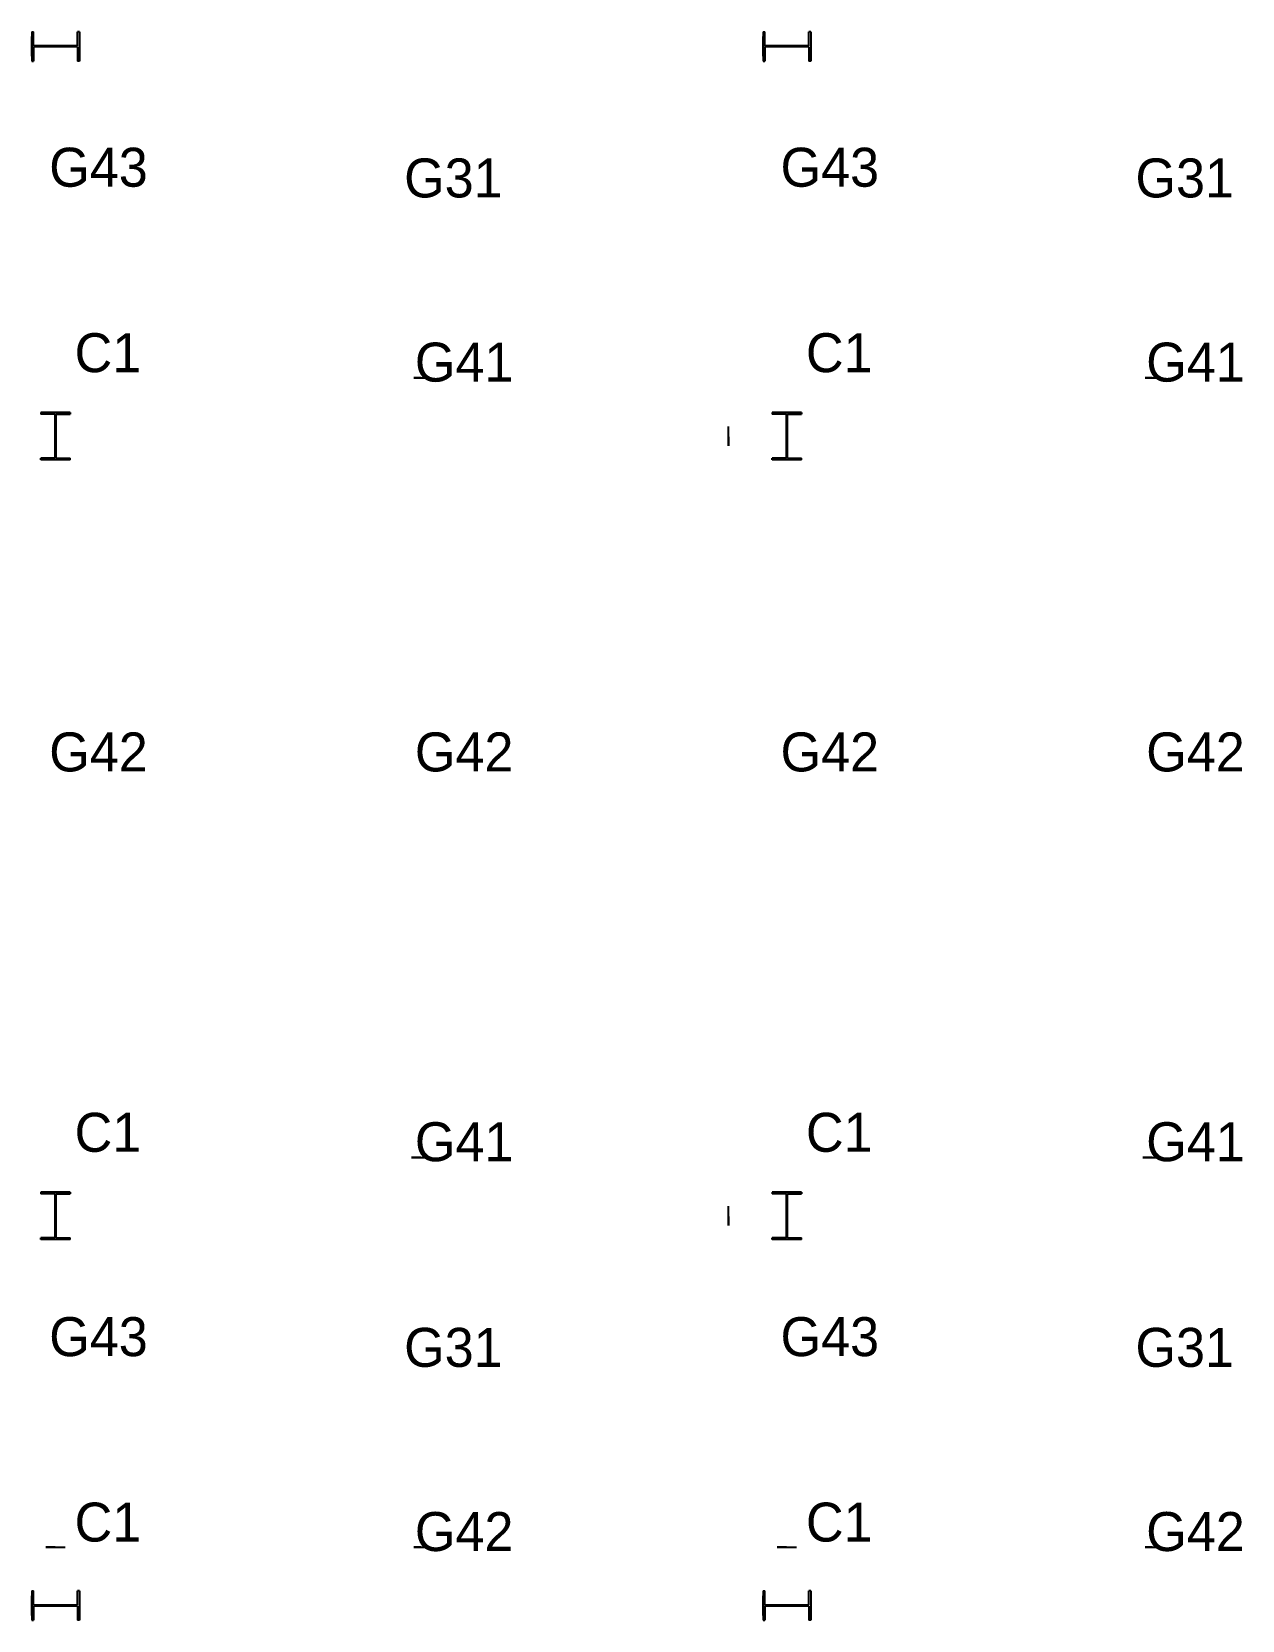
# Model space of a CAD drawing. Extents: x 0 to 468522, y -150 to 33063.
# Drawn here: x 312256 to 324669, y -150 to 16150 of the extents above; entities that cross this region are included whole.
import ezdxf
from ezdxf.enums import TextEntityAlignment as Align

# ---------------------------------------------------------------- set-up
doc = ezdxf.new("R2010")
doc.units = 0

msp = doc.modelspace()

# ---------------------------------------------------------------- linework, layer by layer
at = {"layer": 'C1'}
for p, q in [((312256, 16150, 6460), (312256, 15850, 6460)), ((312256, 16150, 6460), (312274, 16150, 6460)), ((312256, 16150, 3330), (312256, 15850, 3330)), ((312256, 16150, 3330), (312274, 16150, 3330)), ((312274, 16005.5, 6460), (312274, 16150, 6460)), ((312274, 16005.5, 3330), (312274, 16150, 3330)), ((312726, 16005.5, 6460), (312726, 16150, 6460)), ((312744, 16150, 6460), (312726, 16150, 6460)), ((312726, 16005.5, 3330), (312726, 16150, 3330)), ((312744, 16150, 3330), (312726, 16150, 3330)), ((312744, 16150, 6460), (312744, 15850, 6460)), ((312744, 16150, 3330), (312744, 15850, 3330)), ((319756, 16150, 6460), (319756, 15850, 6460)), ((319756, 16150, 6460), (319774, 16150, 6460)), ((319756, 16150, 3330), (319756, 15850, 3330)), ((319756, 16150, 3330), (319774, 16150, 3330)), ((319774, 16005.5, 6460), (319774, 16150, 6460)), ((319774, 16005.5, 3330), (319774, 16150, 3330)), ((320226, 16005.5, 6460), (320226, 16150, 6460)), ((320244, 16150, 6460), (320226, 16150, 6460)), ((320226, 16005.5, 3330), (320226, 16150, 3330)), ((320244, 16150, 3330), (320226, 16150, 3330)), ((320244, 16150, 6460), (320244, 15850, 6460)), ((320244, 16150, 3330), (320244, 15850, 3330)), ((312726, 16005.5, 6460), (312274, 16005.5, 6460)), ((312274, 16005.5, 6460), (312274, 16005.5, 6460)), ((312274, 16005.5, 6460), (312274, 16005.5, 6460)), ((312274, 16005.5, 6460), (312274, 16005.5, 6460)), ((312726, 16005.5, 3330), (312274, 16005.5, 3330)), ((312274, 16005.5, 3330), (312274, 16005.5, 3330)), ((312274, 16005.5, 3330), (312274, 16005.5, 3330)), ((312274, 16005.5, 3330), (312274, 16005.5, 3330)), ((312726, 15994.5, 6460), (312274, 15994.5, 6460)), ((312274, 15994.5, 6460), (312274, 15994.5, 6460)), ((312274, 15994.5, 6460), (312274, 15994.5, 6460)), ((312274, 15994.5, 6460), (312274, 15994.5, 6460)), ((312274, 15994.5, 6460), (312274, 15850, 6460)), ((312726, 15994.5, 3330), (312274, 15994.5, 3330)), ((312274, 15994.5, 3330), (312274, 15994.5, 3330)), ((312274, 15994.5, 3330), (312274, 15994.5, 3330)), ((312274, 15994.5, 3330), (312274, 15994.5, 3330)), ((312274, 15994.5, 3330), (312274, 15850, 3330)), ((312726, 16005.5, 6460), (312726, 16005.5, 6460)), ((312726, 16005.5, 6460), (312726, 16005.5, 6460)), ((312726, 16005.5, 6460), (312726, 16005.5, 6460)), ((312726, 16005.5, 3330), (312726, 16005.5, 3330)), ((312726, 16005.5, 3330), (312726, 16005.5, 3330)), ((312726, 16005.5, 3330), (312726, 16005.5, 3330)), ((312726, 15994.5, 6460), (312726, 15994.5, 6460)), ((312726, 15994.5, 6460), (312726, 15994.5, 6460)), ((312726, 15994.5, 6460), (312726, 15994.5, 6460)), ((312726, 15994.5, 6460), (312726, 15850, 6460)), ((312726, 15994.5, 3330), (312726, 15994.5, 3330)), ((312726, 15994.5, 3330), (312726, 15994.5, 3330)), ((312726, 15994.5, 3330), (312726, 15994.5, 3330)), ((312726, 15994.5, 3330), (312726, 15850, 3330)), ((320226, 16005.5, 6460), (319774, 16005.5, 6460)), ((319774, 16005.5, 6460), (319774, 16005.5, 6460)), ((319774, 16005.5, 6460), (319774, 16005.5, 6460)), ((319774, 16005.5, 6460), (319774, 16005.5, 6460)), ((320226, 16005.5, 3330), (319774, 16005.5, 3330)), ((319774, 16005.5, 3330), (319774, 16005.5, 3330)), ((319774, 16005.5, 3330), (319774, 16005.5, 3330)), ((319774, 16005.5, 3330), (319774, 16005.5, 3330)), ((320226, 15994.5, 6460), (319774, 15994.5, 6460)), ((319774, 15994.5, 6460), (319774, 15994.5, 6460)), ((319774, 15994.5, 6460), (319774, 15994.5, 6460)), ((319774, 15994.5, 6460), (319774, 15994.5, 6460)), ((319774, 15994.5, 6460), (319774, 15850, 6460)), ((320226, 15994.5, 3330), (319774, 15994.5, 3330)), ((319774, 15994.5, 3330), (319774, 15994.5, 3330)), ((319774, 15994.5, 3330), (319774, 15994.5, 3330)), ((319774, 15994.5, 3330), (319774, 15994.5, 3330)), ((319774, 15994.5, 3330), (319774, 15850, 3330)), ((320226, 16005.5, 6460), (320226, 16005.5, 6460)), ((320226, 16005.5, 6460), (320226, 16005.5, 6460)), ((320226, 16005.5, 6460), (320226, 16005.5, 6460)), ((320226, 16005.5, 3330), (320226, 16005.5, 3330)), ((320226, 16005.5, 3330), (320226, 16005.5, 3330)), ((320226, 16005.5, 3330), (320226, 16005.5, 3330)), ((320226, 15994.5, 6460), (320226, 15994.5, 6460)), ((320226, 15994.5, 6460), (320226, 15994.5, 6460)), ((320226, 15994.5, 6460), (320226, 15994.5, 6460)), ((320226, 15994.5, 6460), (320226, 15850, 6460)), ((320226, 15994.5, 3330), (320226, 15994.5, 3330)), ((320226, 15994.5, 3330), (320226, 15994.5, 3330)), ((320226, 15994.5, 3330), (320226, 15994.5, 3330)), ((320226, 15994.5, 3330), (320226, 15850, 3330)), ((312256, 15850, 6460), (312274, 15850, 6460)), ((312256, 15850, 3330), (312274, 15850, 3330)), ((312744, 15850, 6460), (312726, 15850, 6460)), ((312744, 15850, 3330), (312726, 15850, 3330)), ((319756, 15850, 6460), (319774, 15850, 6460)), ((319756, 15850, 3330), (319774, 15850, 3330)), ((320244, 15850, 6460), (320226, 15850, 6460)), ((320244, 15850, 3330), (320226, 15850, 3330)), ((312650, 12244, 6460), (312350, 12244, 6460)), ((312350, 12244, 6460), (312350, 12226, 6460)), ((312650, 12244, 3330), (312350, 12244, 3330)), ((312350, 12244, 3330), (312350, 12226, 3330)), ((312494.5, 12226, 6460), (312350, 12226, 6460)), ((312494.5, 12226, 3330), (312350, 12226, 3330)), ((312494.5, 11774, 6460), (312494.5, 12226, 6460)), ((312494.5, 12226, 6460), (312494.5, 12226, 6460)), ((312494.5, 12226, 6460), (312494.5, 12226, 6460)), ((312494.5, 12226, 6460), (312494.5, 12226, 6460)), ((312494.5, 11774, 3330), (312494.5, 12226, 3330)), ((312494.5, 12226, 3330), (312494.5, 12226, 3330)), ((312494.5, 12226, 3330), (312494.5, 12226, 3330)), ((312494.5, 12226, 3330), (312494.5, 12226, 3330)), ((312505.5, 11774, 6460), (312505.5, 12226, 6460)), ((312505.5, 12226, 6460), (312505.5, 12226, 6460)), ((312505.5, 12226, 6460), (312505.5, 12226, 6460)), ((312505.5, 12226, 6460), (312505.5, 12226, 6460)), ((312505.5, 12226, 6460), (312650, 12226, 6460)), ((312505.5, 11774, 3330), (312505.5, 12226, 3330)), ((312505.5, 12226, 3330), (312505.5, 12226, 3330)), ((312505.5, 12226, 3330), (312505.5, 12226, 3330)), ((312505.5, 12226, 3330), (312505.5, 12226, 3330)), ((312505.5, 12226, 3330), (312650, 12226, 3330)), ((312650, 12244, 6460), (312650, 12226, 6460)), ((312650, 12244, 3330), (312650, 12226, 3330)), ((320150, 12244, 6460), (319850, 12244, 6460)), ((319850, 12244, 6460), (319850, 12226, 6460)), ((320150, 12244, 3330), (319850, 12244, 3330)), ((319850, 12244, 3330), (319850, 12226, 3330)), ((319994.5, 12226, 6460), (319850, 12226, 6460)), ((319994.5, 12226, 3330), (319850, 12226, 3330)), ((319994.5, 11774, 6460), (319994.5, 12226, 6460)), ((319994.5, 12226, 6460), (319994.5, 12226, 6460)), ((319994.5, 12226, 6460), (319994.5, 12226, 6460)), ((319994.5, 12226, 6460), (319994.5, 12226, 6460)), ((319994.5, 11774, 3330), (319994.5, 12226, 3330)), ((319994.5, 12226, 3330), (319994.5, 12226, 3330)), ((319994.5, 12226, 3330), (319994.5, 12226, 3330)), ((319994.5, 12226, 3330), (319994.5, 12226, 3330)), ((320005.5, 11774, 6460), (320005.5, 12226, 6460)), ((320005.5, 12226, 6460), (320005.5, 12226, 6460)), ((320005.5, 12226, 6460), (320005.5, 12226, 6460)), ((320005.5, 12226, 6460), (320005.5, 12226, 6460)), ((320005.5, 12226, 6460), (320150, 12226, 6460)), ((320005.5, 11774, 3330), (320005.5, 12226, 3330)), ((320005.5, 12226, 3330), (320005.5, 12226, 3330)), ((320005.5, 12226, 3330), (320005.5, 12226, 3330)), ((320005.5, 12226, 3330), (320005.5, 12226, 3330)), ((320005.5, 12226, 3330), (320150, 12226, 3330)), ((320150, 12244, 6460), (320150, 12226, 6460)), ((320150, 12244, 3330), (320150, 12226, 3330)), ((312494.5, 11774, 6460), (312350, 11774, 6460)), ((312350, 11756, 6460), (312350, 11774, 6460)), ((312494.5, 11774, 3330), (312350, 11774, 3330)), ((312350, 11756, 3330), (312350, 11774, 3330)), ((312650, 11756, 6460), (312350, 11756, 6460)), ((312650, 11756, 3330), (312350, 11756, 3330)), ((312494.5, 11774, 6460), (312494.5, 11774, 6460)), ((312494.5, 11774, 6460), (312494.5, 11774, 6460)), ((312494.5, 11774, 6460), (312494.5, 11774, 6460)), ((312494.5, 11774, 3330), (312494.5, 11774, 3330)), ((312494.5, 11774, 3330), (312494.5, 11774, 3330)), ((312494.5, 11774, 3330), (312494.5, 11774, 3330)), ((312505.5, 11774, 6460), (312505.5, 11774, 6460)), ((312505.5, 11774, 6460), (312505.5, 11774, 6460)), ((312505.5, 11774, 6460), (312505.5, 11774, 6460)), ((312505.5, 11774, 6460), (312650, 11774, 6460)), ((312505.5, 11774, 3330), (312505.5, 11774, 3330)), ((312505.5, 11774, 3330), (312505.5, 11774, 3330)), ((312505.5, 11774, 3330), (312505.5, 11774, 3330)), ((312505.5, 11774, 3330), (312650, 11774, 3330)), ((312650, 11756, 6460), (312650, 11774, 6460)), ((312650, 11756, 3330), (312650, 11774, 3330)), ((319994.5, 11774, 6460), (319850, 11774, 6460)), ((319850, 11756, 6460), (319850, 11774, 6460)), ((319994.5, 11774, 3330), (319850, 11774, 3330)), ((319850, 11756, 3330), (319850, 11774, 3330)), ((320150, 11756, 6460), (319850, 11756, 6460)), ((320150, 11756, 3330), (319850, 11756, 3330)), ((319994.5, 11774, 6460), (319994.5, 11774, 6460)), ((319994.5, 11774, 6460), (319994.5, 11774, 6460)), ((319994.5, 11774, 6460), (319994.5, 11774, 6460)), ((319994.5, 11774, 3330), (319994.5, 11774, 3330)), ((319994.5, 11774, 3330), (319994.5, 11774, 3330)), ((319994.5, 11774, 3330), (319994.5, 11774, 3330)), ((320005.5, 11774, 6460), (320005.5, 11774, 6460)), ((320005.5, 11774, 6460), (320005.5, 11774, 6460)), ((320005.5, 11774, 6460), (320005.5, 11774, 6460)), ((320005.5, 11774, 6460), (320150, 11774, 6460)), ((320005.5, 11774, 3330), (320005.5, 11774, 3330)), ((320005.5, 11774, 3330), (320005.5, 11774, 3330)), ((320005.5, 11774, 3330), (320005.5, 11774, 3330)), ((320005.5, 11774, 3330), (320150, 11774, 3330)), ((320150, 11756, 6460), (320150, 11774, 6460)), ((320150, 11756, 3330), (320150, 11774, 3330)), ((312650, 4244, 6460), (312350, 4244, 6460)), ((312350, 4244, 6460), (312350, 4226, 6460)), ((312650, 4244, 3330), (312350, 4244, 3330)), ((312350, 4244, 3330), (312350, 4226, 3330)), ((312650, 4244, 6460), (312650, 4226, 6460)), ((312650, 4244, 3330), (312650, 4226, 3330)), ((320150, 4244, 6460), (319850, 4244, 6460)), ((319850, 4244, 6460), (319850, 4226, 6460)), ((320150, 4244, 3330), (319850, 4244, 3330)), ((319850, 4244, 3330), (319850, 4226, 3330)), ((320150, 4244, 6460), (320150, 4226, 6460)), ((320150, 4244, 3330), (320150, 4226, 3330)), ((312494.5, 4226, 6460), (312350, 4226, 6460)), ((312494.5, 4226, 3330), (312350, 4226, 3330)), ((312494.5, 3774, 6460), (312494.5, 4226, 6460)), ((312494.5, 4226, 6460), (312494.5, 4226, 6460)), ((312494.5, 4226, 6460), (312494.5, 4226, 6460)), ((312494.5, 4226, 6460), (312494.5, 4226, 6460)), ((312494.5, 3774, 3330), (312494.5, 4226, 3330)), ((312494.5, 4226, 3330), (312494.5, 4226, 3330)), ((312494.5, 4226, 3330), (312494.5, 4226, 3330)), ((312494.5, 4226, 3330), (312494.5, 4226, 3330)), ((312505.5, 3774, 6460), (312505.5, 4226, 6460)), ((312505.5, 4226, 6460), (312505.5, 4226, 6460)), ((312505.5, 4226, 6460), (312505.5, 4226, 6460)), ((312505.5, 4226, 6460), (312505.5, 4226, 6460)), ((312505.5, 4226, 6460), (312650, 4226, 6460)), ((312505.5, 3774, 3330), (312505.5, 4226, 3330)), ((312505.5, 4226, 3330), (312505.5, 4226, 3330)), ((312505.5, 4226, 3330), (312505.5, 4226, 3330)), ((312505.5, 4226, 3330), (312505.5, 4226, 3330)), ((312505.5, 4226, 3330), (312650, 4226, 3330)), ((319994.5, 4226, 6460), (319850, 4226, 6460)), ((319994.5, 4226, 3330), (319850, 4226, 3330)), ((319994.5, 3774, 6460), (319994.5, 4226, 6460)), ((319994.5, 4226, 6460), (319994.5, 4226, 6460)), ((319994.5, 4226, 6460), (319994.5, 4226, 6460)), ((319994.5, 4226, 6460), (319994.5, 4226, 6460)), ((319994.5, 3774, 3330), (319994.5, 4226, 3330)), ((319994.5, 4226, 3330), (319994.5, 4226, 3330)), ((319994.5, 4226, 3330), (319994.5, 4226, 3330)), ((319994.5, 4226, 3330), (319994.5, 4226, 3330)), ((320005.5, 3774, 6460), (320005.5, 4226, 6460)), ((320005.5, 4226, 6460), (320005.5, 4226, 6460)), ((320005.5, 4226, 6460), (320005.5, 4226, 6460)), ((320005.5, 4226, 6460), (320005.5, 4226, 6460)), ((320005.5, 4226, 6460), (320150, 4226, 6460)), ((320005.5, 3774, 3330), (320005.5, 4226, 3330)), ((320005.5, 4226, 3330), (320005.5, 4226, 3330)), ((320005.5, 4226, 3330), (320005.5, 4226, 3330)), ((320005.5, 4226, 3330), (320005.5, 4226, 3330)), ((320005.5, 4226, 3330), (320150, 4226, 3330)), ((312494.5, 3774, 6460), (312350, 3774, 6460)), ((312350, 3756, 6460), (312350, 3774, 6460)), ((312494.5, 3774, 3330), (312350, 3774, 3330)), ((312350, 3756, 3330), (312350, 3774, 3330)), ((312650, 3756, 6460), (312350, 3756, 6460)), ((312650, 3756, 3330), (312350, 3756, 3330)), ((312494.5, 3774, 6460), (312494.5, 3774, 6460)), ((312494.5, 3774, 6460), (312494.5, 3774, 6460)), ((312494.5, 3774, 6460), (312494.5, 3774, 6460)), ((312494.5, 3774, 3330), (312494.5, 3774, 3330)), ((312494.5, 3774, 3330), (312494.5, 3774, 3330)), ((312494.5, 3774, 3330), (312494.5, 3774, 3330)), ((312505.5, 3774, 6460), (312505.5, 3774, 6460)), ((312505.5, 3774, 6460), (312505.5, 3774, 6460)), ((312505.5, 3774, 6460), (312505.5, 3774, 6460)), ((312505.5, 3774, 6460), (312650, 3774, 6460)), ((312505.5, 3774, 3330), (312505.5, 3774, 3330)), ((312505.5, 3774, 3330), (312505.5, 3774, 3330)), ((312505.5, 3774, 3330), (312505.5, 3774, 3330)), ((312505.5, 3774, 3330), (312650, 3774, 3330)), ((312650, 3756, 6460), (312650, 3774, 6460)), ((312650, 3756, 3330), (312650, 3774, 3330)), ((319994.5, 3774, 6460), (319850, 3774, 6460)), ((319850, 3756, 6460), (319850, 3774, 6460)), ((319994.5, 3774, 3330), (319850, 3774, 3330)), ((319850, 3756, 3330), (319850, 3774, 3330)), ((320150, 3756, 6460), (319850, 3756, 6460)), ((320150, 3756, 3330), (319850, 3756, 3330)), ((319994.5, 3774, 6460), (319994.5, 3774, 6460)), ((319994.5, 3774, 6460), (319994.5, 3774, 6460)), ((319994.5, 3774, 6460), (319994.5, 3774, 6460)), ((319994.5, 3774, 3330), (319994.5, 3774, 3330)), ((319994.5, 3774, 3330), (319994.5, 3774, 3330)), ((319994.5, 3774, 3330), (319994.5, 3774, 3330)), ((320005.5, 3774, 6460), (320005.5, 3774, 6460)), ((320005.5, 3774, 6460), (320005.5, 3774, 6460)), ((320005.5, 3774, 6460), (320005.5, 3774, 6460)), ((320005.5, 3774, 6460), (320150, 3774, 6460)), ((320005.5, 3774, 3330), (320005.5, 3774, 3330)), ((320005.5, 3774, 3330), (320005.5, 3774, 3330)), ((320005.5, 3774, 3330), (320005.5, 3774, 3330)), ((320005.5, 3774, 3330), (320150, 3774, 3330)), ((320150, 3756, 6460), (320150, 3774, 6460)), ((320150, 3756, 3330), (320150, 3774, 3330)), ((312256, 150, 6460), (312256, -150, 6460)), ((312256, 150, 6460), (312274, 150, 6460)), ((312256, 150, 3330), (312256, -150, 3330)), ((312256, 150, 3330), (312274, 150, 3330)), ((312274, 5.5, 6460), (312274, 150, 6460)), ((312274, 5.5, 3330), (312274, 150, 3330)), ((312726, 5.5, 6460), (312274, 5.5, 6460)), ((312274, 5.5, 6460), (312274, 5.5, 6460)), ((312274, 5.5, 6460), (312274, 5.5, 6460)), ((312274, 5.5, 6460), (312274, 5.5, 6460)), ((312726, 5.5, 3330), (312274, 5.5, 3330)), ((312274, 5.5, 3330), (312274, 5.5, 3330)), ((312274, 5.5, 3330), (312274, 5.5, 3330)), ((312274, 5.5, 3330), (312274, 5.5, 3330)), ((312726, 5.5, 6460), (312726, 150, 6460)), ((312744, 150, 6460), (312726, 150, 6460)), ((312726, 5.5, 3330), (312726, 150, 3330)), ((312744, 150, 3330), (312726, 150, 3330)), ((312726, 5.5, 6460), (312726, 5.5, 6460)), ((312726, 5.5, 6460), (312726, 5.5, 6460)), ((312726, 5.5, 6460), (312726, 5.5, 6460)), ((312726, 5.5, 3330), (312726, 5.5, 3330)), ((312726, 5.5, 3330), (312726, 5.5, 3330)), ((312726, 5.5, 3330), (312726, 5.5, 3330)), ((312744, 150, 6460), (312744, -150, 6460)), ((312744, 150, 3330), (312744, -150, 3330)), ((319756, 150, 6460), (319756, -150, 6460)), ((319756, 150, 6460), (319774, 150, 6460)), ((319756, 150, 3330), (319756, -150, 3330)), ((319756, 150, 3330), (319774, 150, 3330)), ((319774, 5.5, 6460), (319774, 150, 6460)), ((319774, 5.5, 3330), (319774, 150, 3330)), ((320226, 5.5, 6460), (319774, 5.5, 6460)), ((319774, 5.5, 6460), (319774, 5.5, 6460)), ((319774, 5.5, 6460), (319774, 5.5, 6460)), ((319774, 5.5, 6460), (319774, 5.5, 6460)), ((320226, 5.5, 3330), (319774, 5.5, 3330)), ((319774, 5.5, 3330), (319774, 5.5, 3330)), ((319774, 5.5, 3330), (319774, 5.5, 3330)), ((319774, 5.5, 3330), (319774, 5.5, 3330)), ((320226, 5.5, 6460), (320226, 150, 6460)), ((320244, 150, 6460), (320226, 150, 6460)), ((320226, 5.5, 3330), (320226, 150, 3330)), ((320244, 150, 3330), (320226, 150, 3330)), ((320226, 5.5, 6460), (320226, 5.5, 6460)), ((320226, 5.5, 6460), (320226, 5.5, 6460)), ((320226, 5.5, 6460), (320226, 5.5, 6460)), ((320226, 5.5, 3330), (320226, 5.5, 3330)), ((320226, 5.5, 3330), (320226, 5.5, 3330)), ((320226, 5.5, 3330), (320226, 5.5, 3330)), ((320244, 150, 6460), (320244, -150, 6460)), ((320244, 150, 3330), (320244, -150, 3330)), ((312256, -150, 6460), (312274, -150, 6460)), ((312256, -150, 3330), (312274, -150, 3330)), ((312726, -5.5, 6460), (312274, -5.5, 6460)), ((312274, -5.5, 6460), (312274, -5.5, 6460)), ((312274, -5.5, 6460), (312274, -5.5, 6460)), ((312274, -5.5, 6460), (312274, -5.5, 6460)), ((312274, -5.5, 6460), (312274, -150, 6460)), ((312726, -5.5, 3330), (312274, -5.5, 3330)), ((312274, -5.5, 3330), (312274, -5.5, 3330)), ((312274, -5.5, 3330), (312274, -5.5, 3330)), ((312274, -5.5, 3330), (312274, -5.5, 3330)), ((312274, -5.5, 3330), (312274, -150, 3330)), ((312726, -5.5, 6460), (312726, -5.5, 6460)), ((312726, -5.5, 6460), (312726, -5.5, 6460)), ((312726, -5.5, 6460), (312726, -5.5, 6460)), ((312726, -5.5, 6460), (312726, -150, 6460)), ((312726, -5.5, 3330), (312726, -5.5, 3330)), ((312726, -5.5, 3330), (312726, -5.5, 3330)), ((312726, -5.5, 3330), (312726, -5.5, 3330)), ((312726, -5.5, 3330), (312726, -150, 3330)), ((312744, -150, 6460), (312726, -150, 6460)), ((312744, -150, 3330), (312726, -150, 3330)), ((319756, -150, 6460), (319774, -150, 6460)), ((319756, -150, 3330), (319774, -150, 3330)), ((320226, -5.5, 6460), (319774, -5.5, 6460)), ((319774, -5.5, 6460), (319774, -5.5, 6460)), ((319774, -5.5, 6460), (319774, -5.5, 6460)), ((319774, -5.5, 6460), (319774, -5.5, 6460)), ((319774, -5.5, 6460), (319774, -150, 6460)), ((320226, -5.5, 3330), (319774, -5.5, 3330)), ((319774, -5.5, 3330), (319774, -5.5, 3330)), ((319774, -5.5, 3330), (319774, -5.5, 3330)), ((319774, -5.5, 3330), (319774, -5.5, 3330)), ((319774, -5.5, 3330), (319774, -150, 3330)), ((320226, -5.5, 6460), (320226, -5.5, 6460)), ((320226, -5.5, 6460), (320226, -5.5, 6460)), ((320226, -5.5, 6460), (320226, -5.5, 6460)), ((320226, -5.5, 6460), (320226, -150, 6460)), ((320226, -5.5, 3330), (320226, -5.5, 3330)), ((320226, -5.5, 3330), (320226, -5.5, 3330)), ((320226, -5.5, 3330), (320226, -5.5, 3330)), ((320226, -5.5, 3330), (320226, -150, 3330)), ((320244, -150, 6460), (320226, -150, 6460)), ((320244, -150, 3330), (320226, -150, 3330))]:
    msp.add_line(p, q, dxfattribs=at)
at = {"layer": 'G31', "extrusion": (0, 1, 0)}
for p, q in [((316175, 12600, 6610), (316325, 12600, 6610)), ((316175, 12600, 6310), (316325, 12600, 6310)), ((316246.75, 12600, 6601), (316175, 12600, 6601)), ((316175, 12600, 6610), (316175, 12600, 6601)), ((316246.75, 12600, 6319), (316175, 12600, 6319)), ((316175, 12600, 6310), (316175, 12600, 6319)), ((316246.75, 12600, 6319), (316246.75, 12600, 6601)), ((316246.75, 12600, 6601), (316246.75, 12600, 6601)), ((316246.75, 12600, 6319), (316246.75, 12600, 6319)), ((316246.75, 12600, 6601), (316246.75, 12600, 6601)), ((316246.75, 12600, 6319), (316246.75, 12600, 6319)), ((316246.75, 12600, 6601), (316246.75, 12600, 6601)), ((316246.75, 12600, 6319), (316246.75, 12600, 6319)), ((316253.25, 12600, 6319), (316253.25, 12600, 6601)), ((316253.25, 12600, 6319), (316253.25, 12600, 6319)), ((316253.25, 12600, 6601), (316253.25, 12600, 6601)), ((316253.25, 12600, 6319), (316253.25, 12600, 6319)), ((316253.25, 12600, 6601), (316253.25, 12600, 6601)), ((316253.25, 12600, 6319), (316253.25, 12600, 6319)), ((316253.25, 12600, 6601), (316253.25, 12600, 6601)), ((316253.25, 12600, 6601), (316325, 12600, 6601)), ((316253.25, 12600, 6319), (316325, 12600, 6319)), ((316325, 12600, 6610), (316325, 12600, 6601)), ((316325, 12600, 6310), (316325, 12600, 6319)), ((323675, 12600, 6610), (323825, 12600, 6610)), ((323675, 12600, 6310), (323825, 12600, 6310)), ((323746.75, 12600, 6601), (323675, 12600, 6601)), ((323675, 12600, 6610), (323675, 12600, 6601)), ((323746.75, 12600, 6319), (323675, 12600, 6319)), ((323675, 12600, 6310), (323675, 12600, 6319)), ((323746.75, 12600, 6319), (323746.75, 12600, 6601)), ((323746.75, 12600, 6601), (323746.75, 12600, 6601)), ((323746.75, 12600, 6319), (323746.75, 12600, 6319)), ((323746.75, 12600, 6601), (323746.75, 12600, 6601)), ((323746.75, 12600, 6319), (323746.75, 12600, 6319)), ((323746.75, 12600, 6601), (323746.75, 12600, 6601)), ((323746.75, 12600, 6319), (323746.75, 12600, 6319)), ((323753.25, 12600, 6319), (323753.25, 12600, 6601)), ((323753.25, 12600, 6319), (323753.25, 12600, 6319)), ((323753.25, 12600, 6601), (323753.25, 12600, 6601)), ((323753.25, 12600, 6319), (323753.25, 12600, 6319)), ((323753.25, 12600, 6601), (323753.25, 12600, 6601)), ((323753.25, 12600, 6319), (323753.25, 12600, 6319)), ((323753.25, 12600, 6601), (323753.25, 12600, 6601)), ((323753.25, 12600, 6601), (323825, 12600, 6601)), ((323753.25, 12600, 6319), (323825, 12600, 6319)), ((323825, 12600, 6610), (323825, 12600, 6601)), ((323825, 12600, 6310), (323825, 12600, 6319)), ((316175, 600, 6610), (316325, 600, 6610)), ((316175, 600, 6310), (316325, 600, 6310)), ((316246.75, 600, 6601), (316175, 600, 6601)), ((316175, 600, 6610), (316175, 600, 6601)), ((316246.75, 600, 6319), (316175, 600, 6319)), ((316175, 600, 6310), (316175, 600, 6319)), ((316246.75, 600, 6319), (316246.75, 600, 6601)), ((316246.75, 600, 6601), (316246.75, 600, 6601)), ((316246.75, 600, 6319), (316246.75, 600, 6319)), ((316246.75, 600, 6601), (316246.75, 600, 6601)), ((316246.75, 600, 6319), (316246.75, 600, 6319)), ((316246.75, 600, 6601), (316246.75, 600, 6601)), ((316246.75, 600, 6319), (316246.75, 600, 6319)), ((316253.25, 600, 6319), (316253.25, 600, 6601)), ((316253.25, 600, 6319), (316253.25, 600, 6319)), ((316253.25, 600, 6601), (316253.25, 600, 6601)), ((316253.25, 600, 6319), (316253.25, 600, 6319)), ((316253.25, 600, 6601), (316253.25, 600, 6601)), ((316253.25, 600, 6319), (316253.25, 600, 6319)), ((316253.25, 600, 6601), (316253.25, 600, 6601)), ((316253.25, 600, 6601), (316325, 600, 6601)), ((316253.25, 600, 6319), (316325, 600, 6319)), ((316325, 600, 6610), (316325, 600, 6601)), ((316325, 600, 6310), (316325, 600, 6319)), ((323675, 600, 6610), (323825, 600, 6610)), ((323675, 600, 6310), (323825, 600, 6310)), ((323746.75, 600, 6601), (323675, 600, 6601)), ((323675, 600, 6610), (323675, 600, 6601)), ((323746.75, 600, 6319), (323675, 600, 6319)), ((323675, 600, 6310), (323675, 600, 6319)), ((323746.75, 600, 6319), (323746.75, 600, 6601)), ((323746.75, 600, 6601), (323746.75, 600, 6601)), ((323746.75, 600, 6319), (323746.75, 600, 6319)), ((323746.75, 600, 6601), (323746.75, 600, 6601)), ((323746.75, 600, 6319), (323746.75, 600, 6319)), ((323746.75, 600, 6601), (323746.75, 600, 6601)), ((323746.75, 600, 6319), (323746.75, 600, 6319)), ((323753.25, 600, 6319), (323753.25, 600, 6601)), ((323753.25, 600, 6319), (323753.25, 600, 6319)), ((323753.25, 600, 6601), (323753.25, 600, 6601)), ((323753.25, 600, 6319), (323753.25, 600, 6319)), ((323753.25, 600, 6601), (323753.25, 600, 6601)), ((323753.25, 600, 6319), (323753.25, 600, 6319)), ((323753.25, 600, 6601), (323753.25, 600, 6601)), ((323753.25, 600, 6601), (323825, 600, 6601)), ((323753.25, 600, 6319), (323825, 600, 6319)), ((323825, 600, 6610), (323825, 600, 6601)), ((323825, 600, 6310), (323825, 600, 6319))]:
    msp.add_line(p, q, dxfattribs=at)
at = {"layer": 'G41', "extrusion": (-1, 0, 0)}
for p, q in [((312256, 15900, 6660), (312256, 16100, 6660)), ((312256, 15900, 6260), (312256, 16100, 6260)), ((312256, 16006, 6638), (312256, 16100, 6638)), ((312256, 16100, 6660), (312256, 16100, 6638)), ((312256, 16006, 6282), (312256, 16100, 6282)), ((312256, 16100, 6260), (312256, 16100, 6282)), ((312256, 16006, 6282), (312256, 16006, 6638)), ((312256, 16006, 6282), (312256, 16006, 6282)), ((312256, 16006, 6638), (312256, 16006, 6638)), ((312256, 16006, 6282), (312256, 16006, 6282)), ((312256, 16006, 6638), (312256, 16006, 6638)), ((312256, 16006, 6282), (312256, 16006, 6282)), ((312256, 16006, 6638), (312256, 16006, 6638)), ((312256, 15994, 6282), (312256, 15994, 6638)), ((312256, 15994, 6638), (312256, 15994, 6638)), ((312256, 15994, 6282), (312256, 15994, 6282)), ((312256, 15994, 6638), (312256, 15994, 6638)), ((312256, 15994, 6282), (312256, 15994, 6282)), ((312256, 15994, 6638), (312256, 15994, 6638)), ((312256, 15994, 6282), (312256, 15994, 6282)), ((312256, 15994, 6638), (312256, 15900, 6638)), ((312256, 15994, 6282), (312256, 15900, 6282)), ((312256, 15900, 6660), (312256, 15900, 6638)), ((312256, 15900, 6260), (312256, 15900, 6282)), ((319400, 11900, 6660), (319400, 12100, 6660)), ((319400, 11900, 6260), (319400, 12100, 6260)), ((319400, 12006, 6638), (319400, 12100, 6638)), ((319400, 12100, 6660), (319400, 12100, 6638)), ((319400, 12006, 6282), (319400, 12100, 6282)), ((319400, 12100, 6260), (319400, 12100, 6282)), ((319400, 12006, 6282), (319400, 12006, 6638)), ((319400, 12006, 6282), (319400, 12006, 6282)), ((319400, 12006, 6638), (319400, 12006, 6638)), ((319400, 12006, 6282), (319400, 12006, 6282)), ((319400, 12006, 6638), (319400, 12006, 6638)), ((319400, 12006, 6282), (319400, 12006, 6282)), ((319400, 12006, 6638), (319400, 12006, 6638)), ((319400, 11994, 6282), (319400, 11994, 6638)), ((319400, 11994, 6638), (319400, 11994, 6638)), ((319400, 11994, 6282), (319400, 11994, 6282)), ((319400, 11994, 6638), (319400, 11994, 6638)), ((319400, 11994, 6282), (319400, 11994, 6282)), ((319400, 11994, 6638), (319400, 11994, 6638)), ((319400, 11994, 6282), (319400, 11994, 6282)), ((319400, 11994, 6638), (319400, 11900, 6638)), ((319400, 11994, 6282), (319400, 11900, 6282)), ((319400, 11900, 6660), (319400, 11900, 6638)), ((319400, 11900, 6260), (319400, 11900, 6282)), ((319400, 3900, 6660), (319400, 4100, 6660)), ((319400, 3900, 6260), (319400, 4100, 6260)), ((319400, 4006, 6638), (319400, 4100, 6638)), ((319400, 4100, 6660), (319400, 4100, 6638)), ((319400, 4006, 6282), (319400, 4100, 6282)), ((319400, 4100, 6260), (319400, 4100, 6282)), ((319400, 4006, 6282), (319400, 4006, 6638)), ((319400, 4006, 6282), (319400, 4006, 6282)), ((319400, 4006, 6638), (319400, 4006, 6638)), ((319400, 4006, 6282), (319400, 4006, 6282)), ((319400, 4006, 6638), (319400, 4006, 6638)), ((319400, 4006, 6282), (319400, 4006, 6282)), ((319400, 4006, 6638), (319400, 4006, 6638)), ((319400, 3994, 6282), (319400, 3994, 6638)), ((319400, 3994, 6638), (319400, 3994, 6638)), ((319400, 3994, 6282), (319400, 3994, 6282)), ((319400, 3994, 6638), (319400, 3994, 6638)), ((319400, 3994, 6282), (319400, 3994, 6282)), ((319400, 3994, 6638), (319400, 3994, 6638)), ((319400, 3994, 6282), (319400, 3994, 6282)), ((319400, 3994, 6638), (319400, 3900, 6638)), ((319400, 3994, 6282), (319400, 3900, 6282)), ((319400, 3900, 6660), (319400, 3900, 6638)), ((319400, 3900, 6260), (319400, 3900, 6282))]:
    msp.add_line(p, q, dxfattribs=at)
at = {"layer": 'G42', "extrusion": (-1, 0, 0)}
for p, q in [((319756, 15900, 6660), (319756, 16100, 6660)), ((319756, 15900, 6260), (319756, 16100, 6260)), ((319756, 16004.5, 6646), (319756, 16100, 6646)), ((319756, 16100, 6660), (319756, 16100, 6646)), ((319756, 16004.5, 6274), (319756, 16100, 6274)), ((319756, 16100, 6260), (319756, 16100, 6274)), ((319756, 16004.5, 6274), (319756, 16004.5, 6646)), ((319756, 16004.5, 6274), (319756, 16004.5, 6274)), ((319756, 16004.5, 6646), (319756, 16004.5, 6646)), ((319756, 16004.5, 6274), (319756, 16004.5, 6274)), ((319756, 16004.5, 6646), (319756, 16004.5, 6646)), ((319756, 16004.5, 6274), (319756, 16004.5, 6274)), ((319756, 16004.5, 6646), (319756, 16004.5, 6646)), ((319756, 15995.5, 6274), (319756, 15995.5, 6646)), ((319756, 15995.5, 6646), (319756, 15995.5, 6646)), ((319756, 15995.5, 6274), (319756, 15995.5, 6274)), ((319756, 15995.5, 6646), (319756, 15995.5, 6646)), ((319756, 15995.5, 6274), (319756, 15995.5, 6274)), ((319756, 15995.5, 6646), (319756, 15995.5, 6646)), ((319756, 15995.5, 6274), (319756, 15995.5, 6274)), ((319756, 15995.5, 6646), (319756, 15900, 6646)), ((319756, 15995.5, 6274), (319756, 15900, 6274)), ((319756, 15900, 6660), (319756, 15900, 6646)), ((319756, 15900, 6260), (319756, 15900, 6274)), ((312256, -100, 6660), (312256, 100, 6660)), ((312256, -100, 6260), (312256, 100, 6260)), ((312256, 4.5, 6646), (312256, 100, 6646)), ((312256, 100, 6660), (312256, 100, 6646)), ((312256, 4.5, 6274), (312256, 100, 6274)), ((312256, 100, 6260), (312256, 100, 6274)), ((312256, 4.5, 6274), (312256, 4.5, 6646)), ((312256, 4.5, 6274), (312256, 4.5, 6274)), ((312256, 4.5, 6646), (312256, 4.5, 6646)), ((312256, 4.5, 6274), (312256, 4.5, 6274)), ((312256, 4.5, 6646), (312256, 4.5, 6646)), ((312256, 4.5, 6274), (312256, 4.5, 6274)), ((312256, 4.5, 6646), (312256, 4.5, 6646)), ((319756, -100, 6660), (319756, 100, 6660)), ((319756, -100, 6260), (319756, 100, 6260)), ((319756, 4.5, 6646), (319756, 100, 6646)), ((319756, 100, 6660), (319756, 100, 6646)), ((319756, 4.5, 6274), (319756, 100, 6274)), ((319756, 100, 6260), (319756, 100, 6274)), ((319756, 4.5, 6274), (319756, 4.5, 6646)), ((319756, 4.5, 6274), (319756, 4.5, 6274)), ((319756, 4.5, 6646), (319756, 4.5, 6646)), ((319756, 4.5, 6274), (319756, 4.5, 6274)), ((319756, 4.5, 6646), (319756, 4.5, 6646)), ((319756, 4.5, 6274), (319756, 4.5, 6274)), ((319756, 4.5, 6646), (319756, 4.5, 6646)), ((312256, -4.5, 6274), (312256, -4.5, 6646)), ((312256, -4.5, 6646), (312256, -4.5, 6646)), ((312256, -4.5, 6274), (312256, -4.5, 6274)), ((312256, -4.5, 6646), (312256, -4.5, 6646)), ((312256, -4.5, 6274), (312256, -4.5, 6274)), ((312256, -4.5, 6646), (312256, -4.5, 6646)), ((312256, -4.5, 6274), (312256, -4.5, 6274)), ((312256, -4.5, 6646), (312256, -100, 6646)), ((312256, -4.5, 6274), (312256, -100, 6274)), ((312256, -100, 6660), (312256, -100, 6646)), ((312256, -100, 6260), (312256, -100, 6274)), ((319756, -4.5, 6274), (319756, -4.5, 6646)), ((319756, -4.5, 6646), (319756, -4.5, 6646)), ((319756, -4.5, 6274), (319756, -4.5, 6274)), ((319756, -4.5, 6646), (319756, -4.5, 6646)), ((319756, -4.5, 6274), (319756, -4.5, 6274)), ((319756, -4.5, 6646), (319756, -4.5, 6646)), ((319756, -4.5, 6274), (319756, -4.5, 6274)), ((319756, -4.5, 6646), (319756, -100, 6646)), ((319756, -4.5, 6274), (319756, -100, 6274)), ((319756, -100, 6660), (319756, -100, 6646)), ((319756, -100, 6260), (319756, -100, 6274))]:
    msp.add_line(p, q, dxfattribs=at)
at = {"layer": 'G42', "extrusion": (0, 1, 0)}
for p, q in [((316150, 4600, 6660), (316350, 4600, 6660)), ((316150, 4600, 6260), (316350, 4600, 6260)), ((316245.5, 4600, 6646), (316150, 4600, 6646)), ((316150, 4600, 6660), (316150, 4600, 6646)), ((316245.5, 4600, 6274), (316150, 4600, 6274)), ((316150, 4600, 6260), (316150, 4600, 6274)), ((316245.5, 4600, 6274), (316245.5, 4600, 6646)), ((316245.5, 4600, 6646), (316245.5, 4600, 6646)), ((316245.5, 4600, 6274), (316245.5, 4600, 6274)), ((316245.5, 4600, 6646), (316245.5, 4600, 6646)), ((316245.5, 4600, 6274), (316245.5, 4600, 6274)), ((316245.5, 4600, 6646), (316245.5, 4600, 6646)), ((316245.5, 4600, 6274), (316245.5, 4600, 6274)), ((316254.5, 4600, 6274), (316254.5, 4600, 6646)), ((316254.5, 4600, 6274), (316254.5, 4600, 6274)), ((316254.5, 4600, 6646), (316254.5, 4600, 6646)), ((316254.5, 4600, 6274), (316254.5, 4600, 6274)), ((316254.5, 4600, 6646), (316254.5, 4600, 6646)), ((316254.5, 4600, 6274), (316254.5, 4600, 6274)), ((316254.5, 4600, 6646), (316254.5, 4600, 6646)), ((316254.5, 4600, 6646), (316350, 4600, 6646)), ((316254.5, 4600, 6274), (316350, 4600, 6274)), ((316350, 4600, 6660), (316350, 4600, 6646)), ((316350, 4600, 6260), (316350, 4600, 6274)), ((323650, 4600, 6660), (323850, 4600, 6660)), ((323650, 4600, 6260), (323850, 4600, 6260)), ((323745.5, 4600, 6646), (323650, 4600, 6646)), ((323650, 4600, 6660), (323650, 4600, 6646)), ((323745.5, 4600, 6274), (323650, 4600, 6274)), ((323650, 4600, 6260), (323650, 4600, 6274)), ((323745.5, 4600, 6274), (323745.5, 4600, 6646)), ((323745.5, 4600, 6646), (323745.5, 4600, 6646)), ((323745.5, 4600, 6274), (323745.5, 4600, 6274)), ((323745.5, 4600, 6646), (323745.5, 4600, 6646)), ((323745.5, 4600, 6274), (323745.5, 4600, 6274)), ((323745.5, 4600, 6646), (323745.5, 4600, 6646)), ((323745.5, 4600, 6274), (323745.5, 4600, 6274)), ((323754.5, 4600, 6274), (323754.5, 4600, 6646)), ((323754.5, 4600, 6274), (323754.5, 4600, 6274)), ((323754.5, 4600, 6646), (323754.5, 4600, 6646)), ((323754.5, 4600, 6274), (323754.5, 4600, 6274)), ((323754.5, 4600, 6646), (323754.5, 4600, 6646)), ((323754.5, 4600, 6274), (323754.5, 4600, 6274)), ((323754.5, 4600, 6646), (323754.5, 4600, 6646)), ((323754.5, 4600, 6646), (323850, 4600, 6646)), ((323754.5, 4600, 6274), (323850, 4600, 6274)), ((323850, 4600, 6660), (323850, 4600, 6646)), ((323850, 4600, 6260), (323850, 4600, 6274)), ((312400, 4244, 6660), (312600, 4244, 6660)), ((312400, 4244, 6260), (312600, 4244, 6260)), ((312495.5, 4244, 6646), (312400, 4244, 6646)), ((312400, 4244, 6660), (312400, 4244, 6646)), ((312495.5, 4244, 6274), (312400, 4244, 6274)), ((312400, 4244, 6260), (312400, 4244, 6274)), ((312495.5, 4244, 6274), (312495.5, 4244, 6646)), ((312495.5, 4244, 6646), (312495.5, 4244, 6646)), ((312495.5, 4244, 6274), (312495.5, 4244, 6274)), ((312495.5, 4244, 6646), (312495.5, 4244, 6646)), ((312495.5, 4244, 6274), (312495.5, 4244, 6274)), ((312495.5, 4244, 6646), (312495.5, 4244, 6646)), ((312495.5, 4244, 6274), (312495.5, 4244, 6274)), ((312504.5, 4244, 6274), (312504.5, 4244, 6646)), ((312504.5, 4244, 6274), (312504.5, 4244, 6274)), ((312504.5, 4244, 6646), (312504.5, 4244, 6646)), ((312504.5, 4244, 6274), (312504.5, 4244, 6274)), ((312504.5, 4244, 6646), (312504.5, 4244, 6646)), ((312504.5, 4244, 6274), (312504.5, 4244, 6274)), ((312504.5, 4244, 6646), (312504.5, 4244, 6646)), ((312504.5, 4244, 6646), (312600, 4244, 6646)), ((312504.5, 4244, 6274), (312600, 4244, 6274)), ((312600, 4244, 6660), (312600, 4244, 6646)), ((312600, 4244, 6260), (312600, 4244, 6274)), ((319900, 4244, 6660), (320100, 4244, 6660)), ((319900, 4244, 6260), (320100, 4244, 6260)), ((319995.5, 4244, 6646), (319900, 4244, 6646)), ((319900, 4244, 6660), (319900, 4244, 6646)), ((319995.5, 4244, 6274), (319900, 4244, 6274)), ((319900, 4244, 6260), (319900, 4244, 6274)), ((319995.5, 4244, 6274), (319995.5, 4244, 6646)), ((319995.5, 4244, 6646), (319995.5, 4244, 6646)), ((319995.5, 4244, 6274), (319995.5, 4244, 6274)), ((319995.5, 4244, 6646), (319995.5, 4244, 6646)), ((319995.5, 4244, 6274), (319995.5, 4244, 6274)), ((319995.5, 4244, 6646), (319995.5, 4244, 6646)), ((319995.5, 4244, 6274), (319995.5, 4244, 6274)), ((320004.5, 4244, 6274), (320004.5, 4244, 6646)), ((320004.5, 4244, 6274), (320004.5, 4244, 6274)), ((320004.5, 4244, 6646), (320004.5, 4244, 6646)), ((320004.5, 4244, 6274), (320004.5, 4244, 6274)), ((320004.5, 4244, 6646), (320004.5, 4244, 6646)), ((320004.5, 4244, 6274), (320004.5, 4244, 6274)), ((320004.5, 4244, 6646), (320004.5, 4244, 6646)), ((320004.5, 4244, 6646), (320100, 4244, 6646)), ((320004.5, 4244, 6274), (320100, 4244, 6274)), ((320100, 4244, 6660), (320100, 4244, 6646)), ((320100, 4244, 6260), (320100, 4244, 6274))]:
    msp.add_line(p, q, dxfattribs=at)
at = {"layer": 'G43', "extrusion": (0, 1, 0)}
for p, q in [((312400, 12244, 6660), (312600, 12244, 6660)), ((312400, 12244, 6260), (312600, 12244, 6260)), ((312496, 12244, 6647), (312400, 12244, 6647)), ((312400, 12244, 6660), (312400, 12244, 6647)), ((312496, 12244, 6273), (312400, 12244, 6273)), ((312400, 12244, 6260), (312400, 12244, 6273)), ((312496, 12244, 6273), (312496, 12244, 6647)), ((312496, 12244, 6647), (312496, 12244, 6647)), ((312496, 12244, 6273), (312496, 12244, 6273)), ((312496, 12244, 6647), (312496, 12244, 6647)), ((312496, 12244, 6273), (312496, 12244, 6273)), ((312496, 12244, 6647), (312496, 12244, 6647)), ((312496, 12244, 6273), (312496, 12244, 6273)), ((312504, 12244, 6273), (312504, 12244, 6647)), ((312504, 12244, 6273), (312504, 12244, 6273)), ((312504, 12244, 6647), (312504, 12244, 6647)), ((312504, 12244, 6273), (312504, 12244, 6273)), ((312504, 12244, 6647), (312504, 12244, 6647)), ((312504, 12244, 6273), (312504, 12244, 6273)), ((312504, 12244, 6647), (312504, 12244, 6647)), ((312504, 12244, 6647), (312600, 12244, 6647)), ((312504, 12244, 6273), (312600, 12244, 6273)), ((312600, 12244, 6660), (312600, 12244, 6647)), ((312600, 12244, 6260), (312600, 12244, 6273)), ((319900, 12244, 6660), (320100, 12244, 6660)), ((319900, 12244, 6260), (320100, 12244, 6260)), ((319996, 12244, 6647), (319900, 12244, 6647)), ((319900, 12244, 6660), (319900, 12244, 6647)), ((319996, 12244, 6273), (319900, 12244, 6273)), ((319900, 12244, 6260), (319900, 12244, 6273)), ((319996, 12244, 6273), (319996, 12244, 6647)), ((319996, 12244, 6647), (319996, 12244, 6647)), ((319996, 12244, 6273), (319996, 12244, 6273)), ((319996, 12244, 6647), (319996, 12244, 6647)), ((319996, 12244, 6273), (319996, 12244, 6273)), ((319996, 12244, 6647), (319996, 12244, 6647)), ((319996, 12244, 6273), (319996, 12244, 6273)), ((320004, 12244, 6273), (320004, 12244, 6647)), ((320004, 12244, 6273), (320004, 12244, 6273)), ((320004, 12244, 6647), (320004, 12244, 6647)), ((320004, 12244, 6273), (320004, 12244, 6273)), ((320004, 12244, 6647), (320004, 12244, 6647)), ((320004, 12244, 6273), (320004, 12244, 6273)), ((320004, 12244, 6647), (320004, 12244, 6647)), ((320004, 12244, 6647), (320100, 12244, 6647)), ((320004, 12244, 6273), (320100, 12244, 6273)), ((320100, 12244, 6660), (320100, 12244, 6647)), ((320100, 12244, 6260), (320100, 12244, 6273)), ((312400, 600, 6660), (312600, 600, 6660)), ((312400, 600, 6260), (312600, 600, 6260)), ((312496, 600, 6647), (312400, 600, 6647)), ((312400, 600, 6660), (312400, 600, 6647)), ((312496, 600, 6273), (312400, 600, 6273)), ((312400, 600, 6260), (312400, 600, 6273)), ((312496, 600, 6273), (312496, 600, 6647)), ((312496, 600, 6647), (312496, 600, 6647)), ((312496, 600, 6273), (312496, 600, 6273)), ((312496, 600, 6647), (312496, 600, 6647)), ((312496, 600, 6273), (312496, 600, 6273)), ((312496, 600, 6647), (312496, 600, 6647)), ((312496, 600, 6273), (312496, 600, 6273)), ((312504, 600, 6273), (312504, 600, 6647)), ((312504, 600, 6273), (312504, 600, 6273)), ((312504, 600, 6647), (312504, 600, 6647)), ((312504, 600, 6273), (312504, 600, 6273)), ((312504, 600, 6647), (312504, 600, 6647)), ((312504, 600, 6273), (312504, 600, 6273)), ((312504, 600, 6647), (312504, 600, 6647)), ((312504, 600, 6647), (312600, 600, 6647)), ((312504, 600, 6273), (312600, 600, 6273)), ((312600, 600, 6660), (312600, 600, 6647)), ((312600, 600, 6260), (312600, 600, 6273)), ((319900, 600, 6660), (320100, 600, 6660)), ((319900, 600, 6260), (320100, 600, 6260)), ((319996, 600, 6647), (319900, 600, 6647)), ((319900, 600, 6660), (319900, 600, 6647)), ((319996, 600, 6273), (319900, 600, 6273)), ((319900, 600, 6260), (319900, 600, 6273)), ((319996, 600, 6273), (319996, 600, 6647)), ((319996, 600, 6647), (319996, 600, 6647)), ((319996, 600, 6273), (319996, 600, 6273)), ((319996, 600, 6647), (319996, 600, 6647)), ((319996, 600, 6273), (319996, 600, 6273)), ((319996, 600, 6647), (319996, 600, 6647)), ((319996, 600, 6273), (319996, 600, 6273)), ((320004, 600, 6273), (320004, 600, 6647)), ((320004, 600, 6273), (320004, 600, 6273)), ((320004, 600, 6647), (320004, 600, 6647)), ((320004, 600, 6273), (320004, 600, 6273)), ((320004, 600, 6647), (320004, 600, 6647)), ((320004, 600, 6273), (320004, 600, 6273)), ((320004, 600, 6647), (320004, 600, 6647)), ((320004, 600, 6647), (320100, 600, 6647)), ((320004, 600, 6273), (320100, 600, 6273)), ((320100, 600, 6660), (320100, 600, 6647)), ((320100, 600, 6260), (320100, 600, 6273))]:
    msp.add_line(p, q, dxfattribs=at)

# ---------------------------------------------------------------- texts
at = {"layer": 'C1'}
for p in [(313036.8, 12536.8, 9590), (313036.8, 12536.8, 6460), (320536.8, 12536.8, 9590), (320536.8, 12536.8, 6460), (313036.8, 4536.8, 9590), (313036.8, 4536.8, 6460), (320536.8, 4536.8, 9590), (320536.8, 4536.8, 6460), (313036.8, 536.8, 9590), (313036.8, 536.8, 6460), (320536.8, 536.8, 9590), (320536.8, 536.8, 6460)]:
    msp.add_text('C1', height=400, dxfattribs=at).set_placement(p, align=Align.BOTTOM_CENTER)
at = {"layer": 'G31'}
for p in [(316580, 14330, 6460), (324080, 14330, 6460), (316580, 2330, 6460), (324080, 2330, 6460)]:
    msp.add_text('G31', height=400, dxfattribs=at).set_placement(p, align=Align.BOTTOM_CENTER)
at = {"layer": 'G41'}
for p in [(316690, 12440, 6460), (324190, 12440, 6460), (316690, 4440, 6460), (324190, 4440, 6460)]:
    msp.add_text('G41', height=400, dxfattribs=at).set_placement(p, align=Align.BOTTOM_CENTER)
at = {"layer": 'G42'}
for p in [(312940, 8440, 6460), (316690, 8440, 6460), (320440, 8440, 6460), (324190, 8440, 6460), (316690, 440, 6460), (324190, 440, 6460)]:
    msp.add_text('G42', height=400, dxfattribs=at).set_placement(p, align=Align.BOTTOM_CENTER)
at = {"layer": 'G43'}
for p in [(312940, 14440, 6460), (320440, 14440, 6460), (312940, 2440, 6460), (320440, 2440, 6460)]:
    msp.add_text('G43', height=400, dxfattribs=at).set_placement(p, align=Align.BOTTOM_CENTER)

doc.saveas('drawing.dxf')
